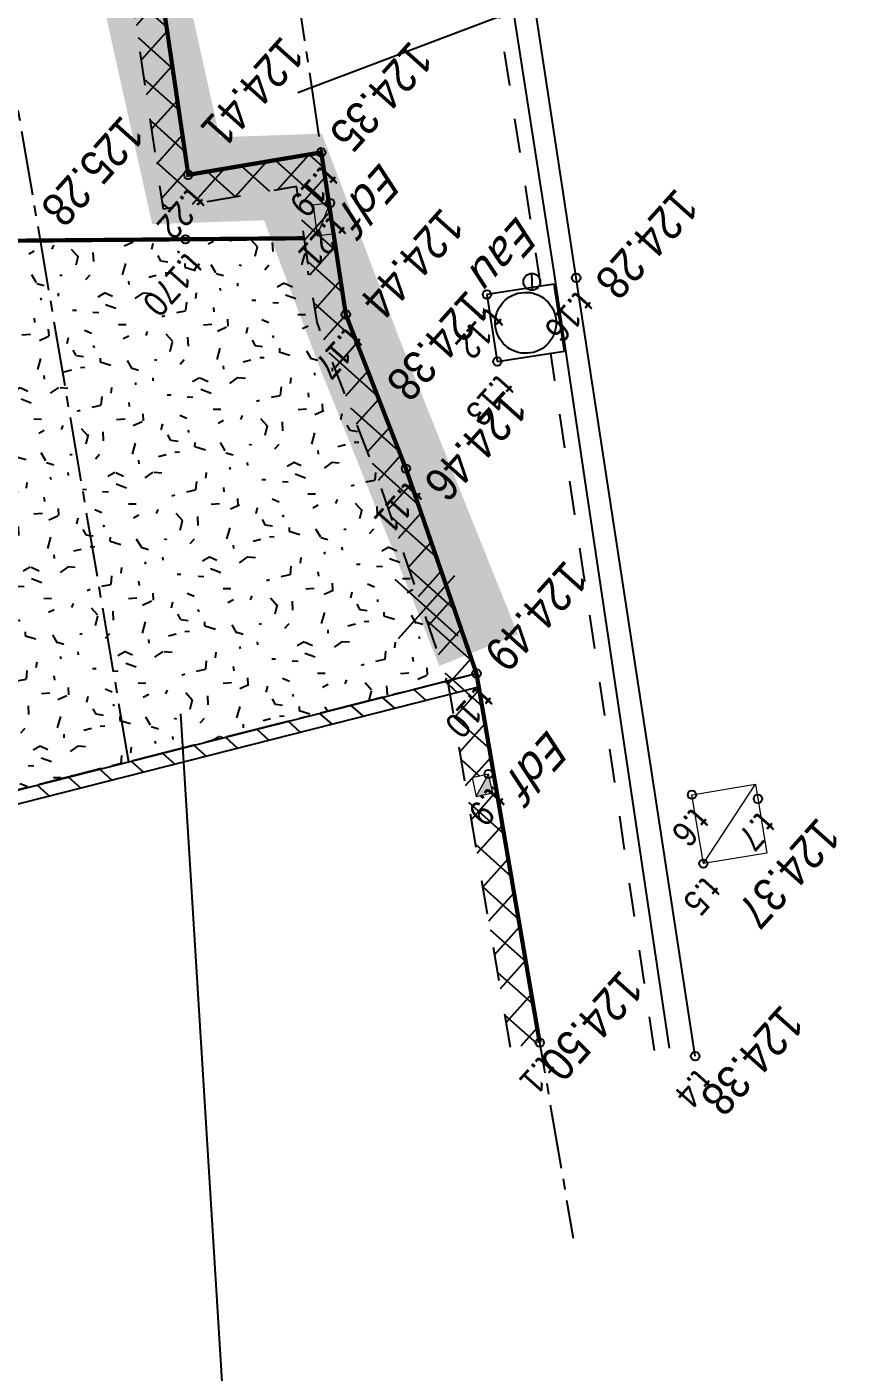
# Model space of a CAD drawing. Header units: metres. Extents: x -2858 to 512, y -1995 to 1252.
# Drawn here: x -2022.57 to -2012.72, y -1466.14 to -1450.24 of the extents above; entities that cross this region are included whole.
import ezdxf
from ezdxf import colors
from ezdxf.entities.mleader import LeaderData, LeaderLine
from ezdxf.enums import TextEntityAlignment as Align
from ezdxf.math import Vec2, Vec3

# ---------------------------------------------------------------- set-up
doc = ezdxf.new("R2010")
doc.units = ezdxf.units.M
doc.header["$PDMODE"] = 33
doc.header["$PDSIZE"] = 0.1
for name, pattern in [('AEP-2', [3.9000000000000004, 2.5, -0.2, 0.4, -0.2, 0.4, -0.2]), ('AXES2', [28.575000000000003, 19.05, -3.175, 3.175, -3.175]), ('Grille', [0.8, 0.4, -0.4])]:
    doc.linetypes.add(name, pattern=pattern)
for name, color, linetype in [('07-AEP-RES', 94, 'AEP-2'), ('11-TEL-TXT', 6, 'Continuous'), ('Bâtiments', 7, 'Continuous'), ('Calque commun', 7, 'Continuous'), ('Calque9', 7, 'Continuous'), ('Caniveau', 24, 'Continuous'), ('Carroyage(2)_Croix', 7, 'Continuous'), ('Limites', 1, 'AXES2'), ('Murs', 7, 'Continuous'), ('Murs Hachures', 7, 'Continuous'), ('Points Topo', 7, 'Continuous'), ('Points Topo Altitude', 7, 'Continuous'), ('Points Topo Matricule', 252, 'Continuous'), ('Réseaux Sol', 151, 'Continuous'), ('Trottoirs', 28, 'Continuous'), ('Végétation', 102, 'Continuous')]:
    doc.layers.add(name, color=color, linetype=linetype)
doc.styles.add('ARIAL GRAS', font='arialbd.ttf')
doc.styles.add('Pts Topo SPE', font='', dxfattribs={"width": 0.9})
doc.styles.get("Standard").update_dxf_attribs({"font": 'arial.ttf'})
doc.styles.get('Pts Topo SPE').set_extended_font_data('Titillium Web Light')
pattern_1 = [(318.1617603435355, (-2026.21973963285, -1449.863702903563), (0.2117819800241065, 0.2365473376241402), [])]

# ---------------------------------------------------------------- blocks, each defined once
blk = doc.blocks.new('PointTopo_SPE')
at = {"layer": 'Calque commun', "color": 1, "linetype": 'ByBlock', "lineweight": -2}
blk.add_point((0, 0), dxfattribs=at)
blk = doc.blocks.new('SPE61')
at = {"layer": 'Calque9', "color": 151, "linetype": 'Continuous', "lineweight": 9}
blk.add_line((0, 0), (1, 1), dxfattribs=at)
mesh = blk.add_polyface(dxfattribs=at)
corners = [(0, 0), (1, 0), (1, 1), (0, 1)]
mesh.append_faces([[corners[k] for k in face] for face in [(0, 1, 2, 3)]], dxfattribs={"color": 151})
blk = doc.blocks.new('SPE53')
at = {"layer": 'Calque9', "color": 151, "linetype": 'Continuous', "lineweight": 9}
blk.add_line((0, 1), (1, 0), dxfattribs=at)
at = {"layer": 'Calque9', "color": 18, "linetype": 'Continuous', "lineweight": 9, "true_color": 0x000000}
blk.add_trace([(1, 0), (0, 1), (0, 0)], dxfattribs=at)
at = {"layer": 'Calque9', "color": 151, "linetype": 'Continuous', "lineweight": 9}
mesh = blk.add_polyface(dxfattribs=at)
corners = [(0, 0), (1, 0), (1, 1), (0, 1)]
mesh.append_faces([[corners[k] for k in face] for face in [(0, 1, 2, 3)]], dxfattribs={"color": 151})
blk = doc.blocks.new('_None')

msp = doc.modelspace()

# ---------------------------------------------------------------- hatches: boundary and pattern name
at = {"layer": 'Murs Hachures'}
h = msp.add_hatch(dxfattribs=at)
h.set_pattern_fill('ANSI37', color=256, scale=0.1, angle=-86.83823965646454)
h.set_pattern_definition([(318.1617603435355, (-2027.52714762124, -1395.323239009047), (0.2117819800241065, 0.2365473376241402), []), (48.16176034353548, (-2027.52714762124, -1395.323239009047), (-0.2365473376241402, 0.2117819800241065), [])])
h.paths.add_polyline_path([(-2016.860490712223, -1462.303770170612), (-2016.515510755051, -1462.244703858296), (-2017.262239178052, -1457.883396557431), (-2018.095819599797, -1455.462911027409), (-2018.805660311876, -1453.641328135785), (-2018.853161453808, -1453.32881298655), (-2019.095756540854, -1451.726543359842), (-2020.666247864632, -1451.99115777083), (-2021.099255610457, -1449.044663059544), (-2019.533151841861, -1448.816959453477), (-2020.206215888702, -1444.106837020418), (-2021.280200237949, -1436.826511986851), (-2022.019298338043, -1431.674908474216), (-2023.209265535043, -1423.764621950793), (-2023.713266997984, -1420.029471636498), (-2024.900001565532, -1411.89889696877), (-2025.169947887247, -1411.911841549821), (-2025.325849139163, -1411.028694823867), (-2025.021316747621, -1410.946494570229), (-2026.196933349988, -1403.009156177981), (-2027.361713553908, -1395.471352932859), (-2027.707608274966, -1395.524802367647), (-2026.542995619002, -1403.061521335132), (-2025.413163862328, -1410.689736998317), (-2025.726181659438, -1410.774227657387), (-2025.461039172338, -1412.276202253226), (-2025.200462663566, -1412.263706977447), (-2024.059870561409, -1420.078149654068), (-2023.555766660451, -1423.814059138998), (-2022.365581496084, -1431.725794596475), (-2021.626554247905, -1436.876904260032), (-2020.55258421792, -1444.157132226057), (-2019.929022348725, -1448.52083693349), (-2021.496502619064, -1448.748740675419), (-2020.960559674022, -1452.39568017649), (-2019.38853701079, -1452.130807747577), (-2019.19918718322, -1453.381407612122), (-2019.145857497888, -1453.732269377494), (-2018.424470305968, -1455.583482677803), (-2017.602421537338, -1457.970483497097)])
h.paths.add_polyline_path([(-2017.264913665975, -1459.334949465214), (-2017.314098347989, -1459.114915603618), (-2017.118915238679, -1459.071285868105), (-2017.069730556665, -1459.291319729701)], flags=16)
h = msp.add_hatch(dxfattribs=at)
h.set_pattern_fill('ANSI31', color=256, scale=0.1, angle=-86.83823965646454)
h.set_pattern_definition(pattern_1)
h.paths.add_polyline_path([(-2017.575449618496, -1458.128014431265), (-2017.235152701487, -1458.041596573147), (-2017.262239178052, -1457.883396557431), (-2017.602536094989, -1457.969814416864)])
h = msp.add_hatch(dxfattribs=at)
h.set_pattern_fill('ANSI31', color=256, scale=0.1, angle=-86.83823965646454)
h.set_pattern_definition(pattern_1)
h.paths.add_polyline_path([(-2017.575449618496, -1458.128014431265), (-2017.602421537338, -1457.970483497097), (-2017.602642641016, -1457.969841473889), (-2026.82452758878, -1460.311724451685), (-2038.139021161946, -1463.176801174622), (-2037.625864114825, -1465.896025648325), (-2037.470154237226, -1465.858327158142), (-2037.95389620327, -1463.294973502555), (-2026.785251742379, -1460.466828958147)])
at = {"layer": 'Végétation'}
h = msp.add_hatch(dxfattribs=at)
h.set_pattern_fill('HAIE', color=256, scale=1.5, angle=-131.8382396564645)
h.set_pattern_definition([(337.4518065635355, (-2026.492027016362, -1447.709411365786), (25.00155883420071, -10.30398252585793), [0.09050849999999998, -31.69392165]), (29.72681152053551, (-2025.208412620442, -1448.319344560528), (1.000544787517497, 1.117546476963653), [0.09469499999999995, -4.648721490254998]), (335.0892734075355, (-2025.126129057866, -1448.272414422403), (18.53028335056961, -8.536896329887036), [0.10269, -35.95975584045]), (339.4122658505355, (-2026.230995316956, -1447.409498923106), (7.588821959851763, -2.767630983668059), [0.1297425, -28.8400693737]), (256.6046889679355, (-2025.446478554768, -1447.842254219545), (-4.300713800854653, -18.29627997163286), [0.11664, -40.82539219184999]), (311.8215685976355, (-2025.523813193763, -1447.755701425641), (1.117546476965168, -1.000544787515543), [0.11607, -13.46700770721]), (256.2342472794355, (-2025.562706431414, -1448.811203902012), (-5.184256898948997, -21.53191771321882), [0.07262550000000001, -25.4273745]), (297.6057151239355, (-2026.621117134761, -1447.949673905649), (2.352094643379612, -4.11918083951755), [0.07304999999999998, -12.74295561797999]), (351.0670032665355, (-2026.584364751512, -1448.0111679077), (5.353729005922934, -0.7665414086161118), [0.086475, -30.28621009695]), (3.161760343535482, (-2026.534150616853, -1448.15367114483), (1.000544787516104, 1.117546476965157), [0.05441549999999998, -2.066904843555]), (24.4122658505355, (-2025.897407007795, -1448.832773101486), (23.83154193898779, 10.87693011875105), [0.116805, -40.85269585125]), (273.1617603435355, (-2025.795815019919, -1448.700006662531), (1.117546476965157, -1.000544787516104), [0.084633, -2.036687343555]), (276.5282210069354, (-2025.963500630501, -1448.567030570093), (1.936558303102629, -15.82718363890753), [0.05141999999999999, -18.0109718682]), (262.8569138747355, (-2026.166562443786, -1448.39670437527), (-2.182622536404954, -18.17927828217704), [0.06757499999999997, -23.64950745119999]), (356.4519235355355, (-2025.267946117216, -1448.501201936681), (9.589911534876993, -0.5325380297599365), [0.06917999999999999, -36.24197531069999]), (300.4170887184355, (-2025.988269950126, -1448.062861101299), (17.58220898057827, -29.83481066408946), [0.11217, -39.26104424519998]), (343.5079362855355, (-2025.931513062406, -1448.15957994974), (3.235637741450725, -0.8835430980651959), [0.08988, -31.4458140624]), (343.1786538215354, (-2026.301820070657, -1448.086555025371), (3.235637741440422, -0.8835430980714418), [0.13194, -24.6974780358]), (269.3476855092355, (-2026.30125852435, -1448.040952315368), (0.1170016894486037, -2.118091264486831), [0.045405, -15.89981371905]), (291.5967091664355, (-2026.382034786234, -1447.894018589413), (1.117546476964163, -1.000544787515987), [0.0286695, -3.32543246625]), (359.3476855095355, (-2026.083938754033, -1447.644403406071), (2.118091264486219, 0.1170016894596937), [0.090855, -15.85436371905]), (27.60571512353549, (-2026.026397771913, -1447.810700587842), (4.11918083953397, 2.352094643350854), [0.07305299999999999, -12.74295261798]), (247.9606366980355, (-2025.740667865531, -1447.722214843765), (-6.535806754793056, -16.29519039660255), [0.05008499999999999, -39.8059057668]), (344.7268115205355, (-2025.658518506009, -1448.059772718531), (2.118091264480264, 0.1170016894461066), [0.0286695, -3.32543246625]), (273.1617603435355, (-2025.679876615173, -1448.275808704587), (1.117546476965157, -1.000544787516104), [0.0362775, -2.085042843555]), (284.4716928175355, (-2025.888809689486, -1448.329766730157), (1.234548166412536, -3.118636051994329), [0.0308685, -5.37745841319]), (359.3476855095355, (-2025.508495970289, -1448.475291692976), (2.118091264486219, 0.1170016894596937), [0.04546500000000001, -15.89975371905]), (228.1617603435355, (-2025.306768596487, -1448.063776165656), (1.117546476964442, -1.000544787515463), [0.07500000000000001, -1.425]), (14.47169281753547, (-2025.727200497514, -1447.085836125204), (3.118636051994329, 1.234548166412536), [0.092355, -5.31597191319]), (11.29186269753549, (-2025.395537179299, -1447.503314515464), (5.236727316478953, 1.351549855848144), [0.106836, -7.393164000000001]), (264.5461121593355, (-2025.281158119658, -1447.382036670729), (-0.6495397191727816, -7.471820270399238), [0.1008255, -35.30044566359999]), (4.897464933535502, (-2025.10292032542, -1447.6505213845), (32.7719137544216, 2.872571819291901), [0.09986399999999997, -34.91798858999999]), (253.8717141243355, (-2024.884896988625, -1447.926065059502), (-0.8835430980666632, -3.23563774144259), [0.13764, -44.81233219124999]), (355.5671169745355, (-2025.7897173126, -1447.27080080509), (24.53355207566209, -1.831617468230206), [0.0915, -32.0099018385]), (273.1617603435355, (-2025.963807320095, -1447.132191492094), (1.117546476965157, -1.000544787516104), [0.0423165, -2.079003843555]), (21.59670916653547, (-2025.571393538817, -1447.552417919344), (1.000544787514036, 1.117546476965909), [0.03815249999999999, -3.315949466249999]), (35.63295263453546, (-2025.885869306192, -1447.339742567871), (6.120270414531844, 4.58718759732391), [0.11832, -13.710996685935]), (273.1617603435355, (-2025.26844152608, -1447.796089715526), (1.117546476965157, -1.000544787516104), [0.1060665, -2.015253843555])])
h.paths.add_polyline_path([(-2023.982962722108, -1457.886736708683), (-2023.91028045362, -1457.907451609966), (-2023.914339913768, -1457.962961004529), (-2023.717774347031, -1458.198195697434), (-2023.956922000446, -1458.302569163717), (-2023.929104962473, -1458.319197559946), (-2023.641453106122, -1458.34459514638), (-2023.553950810767, -1458.477739987225), (-2023.551411984561, -1458.627775992791), (-2023.526829155126, -1458.753190214547), (-2023.655211243091, -1458.784539014199), (-2023.542296076229, -1458.872416264873), (-2023.617248693266, -1459.159980636094), (-2023.734720655612, -1459.291189532786), (-2023.698254803846, -1459.517812462774), (-2017.602642641016, -1457.969841473889), (-2018.424470305968, -1455.583482677803), (-2019.145857497888, -1453.732269377494), (-2019.19918718322, -1453.381407612122), (-2019.296246901828, -1452.740356746157), (-2024.742876485097, -1452.787226424133), (-2025.329548472442, -1457.843704652359), (-2025.324029025938, -1457.838798747388), (-2025.1952914904, -1457.667538889559), (-2024.948845371865, -1457.657508410461), (-2024.858441925431, -1457.590562759749), (-2024.580531666262, -1457.602898408575), (-2024.380477197602, -1457.634245163988), (-2024.326440239547, -1457.766412206605), (-2024.205390925216, -1457.761428829226)])

# ---------------------------------------------------------------- linework, layer by layer
at = {"layer": '07-AEP-RES', "color": 1, "const_width": 1, "flags": 128}
msp.add_lwpolyline([(-2020.839501932974, -1441.558167585418), (-2019.805422937569, -1448.615176818993), (-2021.302863892274, -1449.318253474084), (-2020.694275488201, -1452.060166727762), (-2019.430092324566, -1452.01682635923), (-2018.641964066848, -1454.101985390406), (-2017.236884845853, -1457.608076734426)], dxfattribs=at)
at = {"layer": 'Bâtiments', "flags": 128}
for points in [[(-2038.139021161946, -1463.176801174622), (-2026.82452758878, -1460.311724451685), (-2017.262239178052, -1457.883396557431)], [(-2037.95389620327, -1463.294973502555), (-2026.785251742379, -1460.466828958147), (-2017.235152701487, -1458.041596573147)]]:
    msp.add_lwpolyline(points, dxfattribs=at)
at = {"layer": 'Caniveau', "flags": 128}
msp.add_lwpolyline([(-2014.678704241288, -1462.404907238223), (-2016.084821249821, -1453.208866120156), (-2017.86931978436, -1441.461863922842), (-2019.318546260275, -1432.001158885036), (-2020.630988284451, -1423.293021561879), (-2021.899309908348, -1414.975357229293), (-2023.70509438625, -1403.198365709702), (-2024.931686593983, -1395.233953105374)], dxfattribs=at)
at = {"layer": 'Carroyage(2)_Croix'}
for p, q in [((-2018.226073613554, -1456.769549351179), (-2017.481042628911, -1457.436579209523)), ((-2017.520043192061, -1456.73054878803), (-2018.187073050404, -1457.475579772673))]:
    msp.add_line(p, q, dxfattribs=at)
at = {"layer": 'Limites', "ltscale": 0.04, "flags": 128}
for points in [[(-2027.72603291784, -1393.113682641247), (-2026.196933349988, -1403.009156177981), (-2025.021316747621, -1410.946494570229), (-2021.280200237949, -1436.826511986851), (-2019.533151841861, -1448.816959453477), (-2018.805660311876, -1453.641328135785), (-2018.095819599797, -1455.462911027409), (-2017.262239178052, -1457.883396557431), (-2016.119882772516, -1464.555390254054)], [(-2032.377114646852, -1394.002753943018), (-2021.372625774604, -1458.925604087763)], [(-2017.262239178052, -1457.883396557431), (-2038.139021161946, -1463.176801174622), (-2037.625864114825, -1465.896025648325), (-2036.72963726052, -1470.658286001263), (-2035.261851203136, -1478.583876210193), (-2033.648366339231, -1483.119014746359), (-2033.750039307753, -1483.153381550101), (-2033.653974790613, -1483.437585013638), (-2033.577362365125, -1483.411689003132), (-2032.097037990828, -1487.477538315591), (-2027.48557950493, -1500.591881337983), (-2025.823638942938, -1505.402089690344), (-2024.103411154788, -1513.439357520853), (-2020.378823037698, -1530.909848104138), (-2019.320925077724, -1535.791294411739), (-2016.394533869422, -1549.712462463692)]]:
    msp.add_lwpolyline(points, dxfattribs=at)
at = {"layer": 'Murs', "const_width": 0.05, "flags": 128}
msp.add_lwpolyline([(-2016.515510755051, -1462.244703858296), (-2017.262239178052, -1457.883396557431), (-2018.095819599797, -1455.462911027409), (-2018.805660311876, -1453.641328135785), (-2018.853161453808, -1453.32881298655), (-2019.095756540854, -1451.726543359842), (-2020.666247864632, -1451.99115777083), (-2021.099255610457, -1449.044663059544), (-2019.533151841861, -1448.816959453477), (-2020.206215888702, -1444.106837020418), (-2021.280200237949, -1436.826511986851), (-2022.019298338043, -1431.674908474216), (-2023.209265535043, -1423.764621950793), (-2023.713266997984, -1420.029471636498), (-2024.900001565532, -1411.89889696877), (-2025.169947887247, -1411.911841549821), (-2025.325849139163, -1411.028694823867), (-2025.021316747621, -1410.946494570229), (-2026.196933349988, -1403.009156177981), (-2027.361713553908, -1395.471352932859)], dxfattribs=at)
at = {"layer": 'Murs', "linetype": 'Grille', "flags": 128}
msp.add_lwpolyline([(-2016.860490712223, -1462.303770170612), (-2017.602421537338, -1457.970483497097), (-2018.424470305968, -1455.583482677803), (-2019.145857497888, -1453.732269377494), (-2019.19918718322, -1453.381407612122), (-2019.38853701079, -1452.130807747577), (-2020.960559674022, -1452.39568017649), (-2021.496502619064, -1448.748740675419), (-2019.929022348725, -1448.52083693349), (-2020.55258421792, -1444.157132226057), (-2021.626554247905, -1436.876904260032), (-2022.365581496084, -1431.725794596475), (-2023.555766660451, -1423.814059138998), (-2024.059870561409, -1420.078149654068), (-2025.200462663566, -1412.263706977447), (-2025.461039172338, -1412.276202253226), (-2025.726181659438, -1410.774227657387), (-2025.413163862328, -1410.689736998317), (-2026.542995619002, -1403.061521335132), (-2027.707608274966, -1395.524802367647)], dxfattribs=at)
at = {"layer": 'Réseaux Sol'}
for p, q in [((-2016.613540312692, -1453.156080308461), (-2016.602509287467, -1453.355775867793)), ((-2016.346209812134, -1453.283007684572), (-2017.138079405478, -1453.405167046312)), ((-2016.224050450395, -1454.074877277916), (-2016.346209812134, -1453.283007684572)), ((-2017.138079405478, -1453.405167046312), (-2017.015920043738, -1454.197036639655)), ((-2017.015920043738, -1454.197036639655), (-2016.224050450395, -1454.074877277916))]:
    msp.add_line(p, q, dxfattribs=at)
msp.add_circle((-2016.608024800157, -1453.255928088214), 0.1, dxfattribs=at)
msp.add_ellipse((-2016.68106492811, -1453.740022161958), major_axis=(0.01988654153849499, -0.3600077068269262), ratio=0.9999999998526804, start_param=0.09787730839954402, end_param=6.38106261557913, dxfattribs=at)
at = {"layer": 'Trottoirs', "color": 28, "linetype": 'Grille', "flags": 128}
for points in [[(-2016.501207354072, -1453.306918693437), (-2016.521778689695, -1453.168517965071), (-2018.344943626349, -1441.442368725355), (-2019.77642541737, -1431.93340313495), (-2021.055447536183, -1423.592910536502), (-2022.322602808933, -1415.098975367719), (-2024.137974458544, -1403.256320492485), (-2025.376005329069, -1395.287617591876)], [(-2015.158973514376, -1462.337258084025), (-2016.383407046353, -1454.099460744869)]]:
    msp.add_lwpolyline(points, dxfattribs=at)
at = {"layer": 'Trottoirs', "color": 28, "flags": 128}
msp.add_lwpolyline([(-2014.980929503912, -1462.310794328387), (-2016.34382317291, -1453.14145883873), (-2018.167013862545, -1441.415143961752), (-2019.598467811481, -1431.906363318065), (-2020.877471829001, -1423.565988759807), (-2022.144626323409, -1415.072058807103), (-2023.960080314108, -1403.22886677684), (-2025.198139129733, -1395.259984004658)], dxfattribs=at)
at = {"layer": 'Végétation', "color": 102, "linetype": 'Grille', "const_width": 0.05, "flags": 128}
msp.add_lwpolyline([(-2019.296246901828, -1452.740356746157), (-2024.742876485097, -1452.787226424133), (-2025.385418126531, -1458.325240666569)], dxfattribs=at)

# ---------------------------------------------------------------- block references
at = {"layer": 'Points Topo'}
ref = msp.add_blockref('PointTopo_SPE', (-2020.666247864632, -1451.99115777083, 124.41287483924), dxfattribs=dict(at, rotation=228.1617603435354))
ref.add_attrib('MAT', 't.22', (-2020.658447751994, -1452.132363855261, 124.41287483924), dxfattribs={"layer": 'Points Topo Matricule', "height": 0.3, "rotation": 228.1617603435368, "style": 'Pts Topo SPE', "width": 0.9})
ref.add_attrib('ALT', '124.41', dxfattribs={"layer": 'Points Topo Altitude', "height": 0.4, "rotation": 228.1617603435368, "style": 'Pts Topo SPE', "width": 0.9}).set_placement((-2019.262075550452, -1450.601673868138, 124.41287483924), align=Align.TOP_LEFT)
ref = msp.add_blockref('PointTopo_SPE', (-2019.095756540854, -1451.726543359842, 124.3458293518094), dxfattribs=dict(at, rotation=228.1617603435354))
ref.add_attrib('MAT', 't.19', (-2019.087956428217, -1451.867749444272, 124.3458293518094), dxfattribs={"layer": 'Points Topo Matricule', "height": 0.3, "rotation": 228.1617603435368, "style": 'Pts Topo SPE', "width": 0.9})
ref.add_attrib('ALT', '124.35', dxfattribs={"layer": 'Points Topo Altitude', "height": 0.4, "rotation": 228.1617603435368, "style": 'Pts Topo SPE', "width": 0.9}).set_placement((-2017.744160329983, -1450.656686621585, 124.3458293518094), align=Align.TOP_LEFT)
ref = msp.add_blockref('PointTopo_SPE', (-2020.699873594613, -1452.752435322464, 125.2846191975179), dxfattribs=dict(at, rotation=228.1617603435354))
ref.add_attrib('MAT', 't.170', (-2020.692073481976, -1452.893641406894, 125.2846191975179), dxfattribs={"layer": 'Points Topo Matricule', "height": 0.3, "rotation": 228.1617603435368, "style": 'Pts Topo SPE', "width": 0.9})
ref.add_attrib('ALT', '125.28', dxfattribs={"layer": 'Points Topo Altitude', "height": 0.4, "rotation": 228.1617603435368, "style": 'Pts Topo SPE', "width": 0.9}).set_placement((-2021.151372832169, -1451.538153508548, 125.2846191975179), align=Align.TOP_LEFT)
ref = msp.add_blockref('PointTopo_SPE', (-2016.084821249821, -1453.208866120156, 124.2762121587427), dxfattribs=dict(at, rotation=228.1617603435354))
ref.add_attrib('MAT', 't.16', (-2016.077021137184, -1453.350072204586, 124.2762121587427), dxfattribs={"layer": 'Points Topo Matricule', "height": 0.3, "rotation": 228.1617603435368, "style": 'Pts Topo SPE', "width": 0.9})
ref.add_attrib('ALT', '124.28', dxfattribs={"layer": 'Points Topo Altitude', "height": 0.4, "rotation": 228.1617603435368, "style": 'Pts Topo SPE', "width": 0.9}).set_placement((-2014.605290898473, -1452.39877087013, 124.2762121587427), align=Align.TOP_LEFT)
ref = msp.add_blockref('PointTopo_SPE', (-2018.991510435547, -1452.323209715369), dxfattribs=dict(at, rotation=228.1617603435354))
ref.add_attrib('MAT', 't.21', (-2018.98371032291, -1452.464415799799), dxfattribs={"layer": 'Points Topo Matricule', "height": 0.3, "rotation": 228.1617603435368, "style": 'Pts Topo SPE', "width": 0.9})
ref = msp.add_blockref('PointTopo_SPE', (-2018.805660311876, -1453.641328135785, 124.4435679416748), dxfattribs=dict(at, rotation=228.1617603435354))
ref.add_attrib('MAT', 't.17', (-2018.797860199239, -1453.782534220215, 124.4435679416748), dxfattribs={"layer": 'Points Topo Matricule', "height": 0.3, "rotation": 228.1617603435368, "style": 'Pts Topo SPE', "width": 0.9})
ref.add_attrib('ALT', '124.44', dxfattribs={"layer": 'Points Topo Altitude', "height": 0.4, "rotation": 228.1617603435368, "style": 'Pts Topo SPE', "width": 0.9}).set_placement((-2017.374227648165, -1452.628294802331, 124.4435679416748), align=Align.TOP_LEFT)
ref = msp.add_blockref('PointTopo_SPE', (-2017.138079405478, -1453.405167046312, 124.3766318504378), dxfattribs=dict(at, rotation=228.1617603435354))
ref.add_attrib('MAT', 't.12', (-2017.13027929284, -1453.546373130742, 124.3766318504378), dxfattribs={"layer": 'Points Topo Matricule', "height": 0.3, "rotation": 228.1617603435368, "style": 'Pts Topo SPE', "width": 0.9})
ref.add_attrib('ALT', '124.38', dxfattribs={"layer": 'Points Topo Altitude', "height": 0.4, "rotation": 228.1617603435368, "style": 'Pts Topo SPE', "width": 0.9}).set_placement((-2017.07114266821, -1453.599787303723, 124.3766318504378), align=Align.TOP_LEFT)
ref = msp.add_blockref('PointTopo_SPE', (-2017.015920043738, -1454.197036639655), dxfattribs=dict(at, rotation=228.1617603435354))
ref.add_attrib('MAT', 't.13', (-2017.008119931101, -1454.338242724085), dxfattribs={"layer": 'Points Topo Matricule', "height": 0.3, "rotation": 228.1617603435368, "style": 'Pts Topo SPE', "width": 0.9})
ref = msp.add_blockref('PointTopo_SPE', (-2018.095819599797, -1455.462911027409, 124.4612330216984), dxfattribs=dict(at, rotation=228.1617603435354))
ref.add_attrib('MAT', 't.11', (-2018.08801948716, -1455.60411711184, 124.4612330216984), dxfattribs={"layer": 'Points Topo Matricule', "height": 0.3, "rotation": 228.1617603435368, "style": 'Pts Topo SPE', "width": 0.9})
ref.add_attrib('ALT', '124.46', dxfattribs={"layer": 'Points Topo Altitude', "height": 0.4, "rotation": 228.1617603435368, "style": 'Pts Topo SPE', "width": 0.9}).set_placement((-2016.625921014376, -1454.783213696606, 124.4612330216984), align=Align.TOP_LEFT)
ref = msp.add_blockref('PointTopo_SPE', (-2017.262239178052, -1457.883396557431, 124.4864791025462), dxfattribs=dict(at, rotation=228.1617603435354))
ref.add_attrib('MAT', 't.10', (-2017.254439065415, -1458.024602641862, 124.4864791025462), dxfattribs={"layer": 'Points Topo Matricule', "height": 0.3, "rotation": 228.1617603435368, "style": 'Pts Topo SPE', "width": 0.9})
ref.add_attrib('ALT', '124.49', dxfattribs={"layer": 'Points Topo Altitude', "height": 0.4, "rotation": 228.1617603435368, "style": 'Pts Topo SPE', "width": 0.9}).set_placement((-2015.912775591707, -1456.792988654834, 124.4864791025462), align=Align.TOP_LEFT)
ref = msp.add_blockref('PointTopo_SPE', (-2017.118915238679, -1459.071285868105), dxfattribs=dict(at, rotation=228.1617603435354))
ref.add_attrib('MAT', 't.9', (-2017.111115126042, -1459.212491952535), dxfattribs={"layer": 'Points Topo Matricule', "height": 0.3, "rotation": 228.1617603435368, "style": 'Pts Topo SPE', "width": 0.9})
ref = msp.add_blockref('PointTopo_SPE', (-2014.717351748635, -1459.315454413525), dxfattribs=dict(at, rotation=228.1617603435354))
ref.add_attrib('MAT', 't.6', (-2014.709551635998, -1459.456660497956), dxfattribs={"layer": 'Points Topo Matricule', "height": 0.3, "rotation": 228.1617603435368, "style": 'Pts Topo SPE', "width": 0.9})
ref = msp.add_blockref('PointTopo_SPE', (-2013.937379587227, -1459.363599054987), dxfattribs=dict(at, rotation=228.1617603435354))
ref.add_attrib('MAT', 't.7', (-2013.929579474589, -1459.504805139417), dxfattribs={"layer": 'Points Topo Matricule', "height": 0.3, "rotation": 228.1617603435368, "style": 'Pts Topo SPE', "width": 0.9})
ref = msp.add_blockref('PointTopo_SPE', (-2014.58253403937, -1460.12984830981, 124.3681062688491), dxfattribs=dict(at, rotation=228.1617603435354))
ref.add_attrib('MAT', 't.5', (-2014.574733926732, -1460.27105439424, 124.3681062688491), dxfattribs={"layer": 'Points Topo Matricule', "height": 0.3, "rotation": 228.1617603435368, "style": 'Pts Topo SPE', "width": 0.9})
ref.add_attrib('ALT', '124.37', dxfattribs={"layer": 'Points Topo Altitude', "height": 0.4, "rotation": 228.1617603435368, "style": 'Pts Topo SPE', "width": 0.9}).set_placement((-2012.930800144533, -1459.832139284144, 124.3681062688491), align=Align.TOP_LEFT)
ref = msp.add_blockref('PointTopo_SPE', (-2016.515510755051, -1462.244703858296, 124.5037407684606), dxfattribs=dict(at, rotation=228.1617603435354))
ref.add_attrib('MAT', 't.1', (-2016.507710642414, -1462.385909942726, 124.5037407684606), dxfattribs={"layer": 'Points Topo Matricule', "height": 0.3, "rotation": 228.1617603435368, "style": 'Pts Topo SPE', "width": 0.9})
ref.add_attrib('ALT', '124.50', dxfattribs={"layer": 'Points Topo Altitude', "height": 0.4, "rotation": 228.1617603435368, "style": 'Pts Topo SPE', "width": 0.9}).set_placement((-2015.258431836818, -1461.633500768841, 124.5037407684606), align=Align.TOP_LEFT)
ref = msp.add_blockref('PointTopo_SPE', (-2014.678704241288, -1462.404907238223, 124.3765818494263), dxfattribs=dict(at, rotation=228.1617603435354))
ref.add_attrib('MAT', 't.4', (-2014.670904128651, -1462.546113322654, 124.3765818494263), dxfattribs={"layer": 'Points Topo Matricule', "height": 0.3, "rotation": 228.1617603435368, "style": 'Pts Topo SPE', "width": 0.9})
ref.add_attrib('ALT', '124.38', dxfattribs={"layer": 'Points Topo Altitude', "height": 0.4, "rotation": 228.1617603435368, "style": 'Pts Topo SPE', "width": 0.9}).set_placement((-2013.3611604494, -1462.04490979617, 124.3765818494263), align=Align.TOP_LEFT)
at = {"layer": 'Réseaux Sol', "color": 7}
for name, p, xscale, yscale, rotation in [('SPE53', (-2018.945855470478, -1452.685429992006), 0.3650861605739781, 0.2, 97.18379202411538), ('SPE53', (-2017.069730556665, -1459.291319729701), 0.2254640396906013, 0.2, 102.6003191343864), ('SPE61', (-2014.58253403937, -1460.12984830981), 0.825477578761151, -0.7616364555792734, 99.3997037681742)]:
    msp.add_blockref(name, p, dxfattribs=dict(at, xscale=xscale, yscale=yscale, rotation=rotation))

# ---------------------------------------------------------------- texts
at = {"layer": 'Réseaux Sol', "char_height": 0.4, "attachment_point": 1, "rotation": 228.16176034353546}
for s, insert in [('{\\fTrebuchet MS|b0|i1|c0|p34;Edf}', (-2018.080349360686, -1452.079059367376)), ('{\\fTrebuchet MS|b0|i1|c0|p34;Eau}', (-2016.465610753529, -1452.711455909231)), ('{\\fTrebuchet MS|b0|i1|c0|p34;Edf}', (-2016.101476935111, -1458.781910686622))]:
    msp.add_mtext_dynamic_manual_height_columns(s, width=0.9028743742719616, gutter_width=2, heights=[0], dxfattribs=dict(at, insert=insert))

# ---------------------------------------------------------------- next in the draw order: leaders
at = {"layer": '11-TEL-TXT', "color": 1}
ml = msp.add_multileader_mtext('Standard', dxfattribs=at)
ml.set_content('MUR A DEMOLIR', color=1, style='ARIAL GRAS')
ml.set_leader_properties()
ml.set_arrow_properties(name='NONE')
ml.build(insert=Vec2(0, 0))
ml.multileader.update_dxf_attribs({"arrow_head_size": 0.5, "scale": 0.125})
ctx = ml.context
ctx.base_point, ctx.scale, ctx.char_height, ctx.arrow_head_size, ctx.landing_gap_size, ctx.plane_origin, ctx.plane_x_axis, ctx.plane_y_axis = Vec3(-2011.546621887511, -1444.728649093312), 0.125, 0.5, 0.5, 0.25, Vec3(-2011.483489351938, -1445.178982089881), Vec3(-0.6670298583451145, -0.7450309846416434), Vec3(0.7450309846416434, -0.6670298583451145)
ctx.text_align_type = 2
notes = []
notes.append((ctx, [(0, (1, 1, 0), (-2016.05302891945, -1449.762026274554), (0.6670298583451145, 0.7450309846416434), 0.6051796605095499, [(0, [(-2019.370698061908, -1451.020395921293)], 0, [])])]))
ctx.mtext.insert, ctx.mtext.text_direction, ctx.mtext.rotation, ctx.mtext.alignment, ctx.mtext.line_spacing_factor, ctx.mtext.flow_direction = Vec3(-2015.293164513765, -1449.294492144021), Vec3(-0.6670298583451145, -0.7450309846416434), -1.976196983832779e-12, 3, 0.9, 5
ctx.mtext.has_bg_fill, ctx.mtext.bg_color, ctx.mtext.bg_scale_factor, ctx.mtext.bg_transparency, ctx.mtext.use_window_bg_color = 1, -1023410125, 1.25, 0, 0
ml = msp.add_multileader_mtext('Standard', dxfattribs=at)
ml.set_content('DEBROUSSAILLAGE', color=1, style='ARIAL GRAS')
ml.set_leader_properties()
ml.set_arrow_properties(name='NONE')
ml.build(insert=Vec2(0, 0))
ml.multileader.update_dxf_attribs({"arrow_head_size": 0.5, "scale": 0.125})
ctx = ml.context
ctx.base_point, ctx.scale, ctx.char_height, ctx.arrow_head_size, ctx.landing_gap_size, ctx.plane_origin, ctx.plane_x_axis, ctx.plane_y_axis = Vec3(-2020.576328481331, -1468.30974483863), 0.125, 0.5, 0.5, 0.25, Vec3(-2021.372463263278, -1469.719826139766), Vec3(-0.6670298583451145, -0.7450309846416434), Vec3(0.7450309846416434, -0.6670298583451145)
notes.append((ctx, [(1, (1, 1, 0), (-2020.172655578108, -1467.858867240275), (-0.6670298583451144, -0.7450309846416434), 0.6051796605095499, [(0, [(-2020.756602855524, -1458.361434896653)], 0, [])])]))
ctx.mtext.insert, ctx.mtext.text_direction, ctx.mtext.rotation, ctx.mtext.line_spacing_factor, ctx.mtext.flow_direction = Vec3(-2020.553524856373, -1468.665717548748), Vec3(-0.6670298583451145, -0.7450309846416434), -1.976196983832779e-12, 0.9, 5
ctx.mtext.has_bg_fill, ctx.mtext.bg_color, ctx.mtext.bg_scale_factor, ctx.mtext.bg_transparency, ctx.mtext.use_window_bg_color = 1, -1023410125, 1.25, 0, 0
for ctx, leaders in notes:
    for number, flags, end, landing, length, lines in leaders:
        leader = LeaderData()
        leader.index, (leader.has_last_leader_line, leader.has_dogleg_vector, leader.attachment_direction) = number, flags
        leader.last_leader_point, leader.dogleg_vector, leader.dogleg_length = Vec3(end), Vec3(landing), length
        for number, points, colour, breaks in lines:
            line = LeaderLine()
            line.index, line.vertices, line.color, line.breaks = number, Vec3.list(points), colors.encode_raw_color(colour), breaks
            leader.lines.append(line)
        ctx.leaders.append(leader)

doc.saveas('drawing.dxf')
